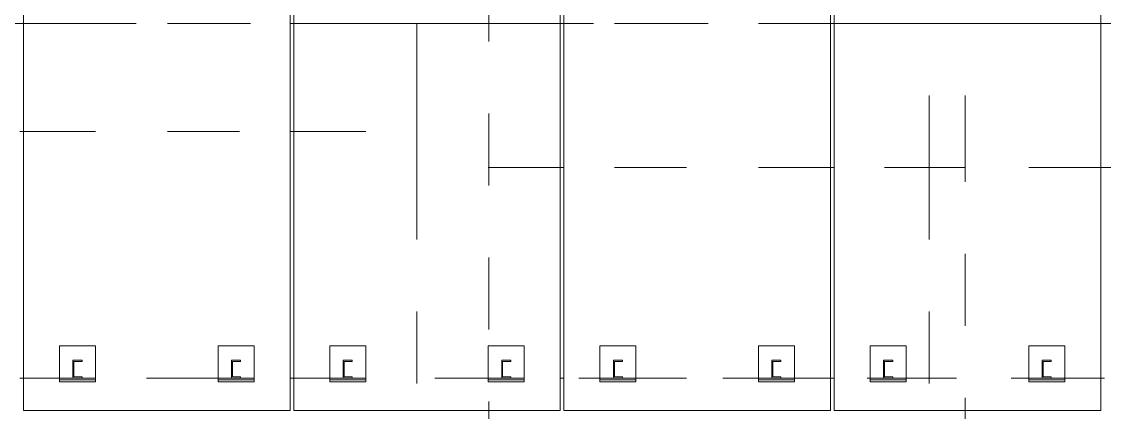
# Model space of a CAD drawing. Header units: millimetres. Extents: x 652937 to 1670132, y 1473552 to 2851037.
# Drawn here: x 663427.63 to 663433.64, y 1524464.62 to 1524466.79 of the extents above; entities that cross this region are included whole.
import ezdxf

# ---------------------------------------------------------------- set-up
doc = ezdxf.new("R2010")
doc.units = ezdxf.units.MM
doc.linetypes.add('XKITLINE00', pattern=[0])
doc.linetypes.add('XKITLINE02', pattern=[4, 2, -2])
doc.layers.add('Part', color=7, linetype='Continuous', lineweight=0)
doc.layers.add('S-GRID', color=7, linetype='Continuous', lineweight=9)

# ---------------------------------------------------------------- blocks, each defined once
blk = doc.blocks.new('*A15561047')
at = {"layer": 'S-GRID', "color": 7, "linetype": 'XKITLINE00', "lineweight": 0}
for p, q in [((645.594807, 168.520135), (653.532307, 168.520135)), ((655.119807, 168.520135), (656.707307, 168.520135)), ((658.294807, 168.520135), (666.232307, 168.520135)), ((667.819807, 168.520135), (669.407307, 168.520135)), ((670.994807, 168.520135), (678.932307, 168.520135))]:
    blk.add_line(p, q, dxfattribs=at)
blk = doc.blocks.new('*A15601051')
at = {"layer": 'Part', "color": 7, "linetype": 'XKITLINE00', "lineweight": 0}
for p, q in [((650.307246, 158.670135), (650.407246, 158.670135)), ((657.807245, 158.670135), (657.907245, 158.670135)), ((665.307245, 158.670135), (665.407245, 158.670135)), ((672.907245, 158.670135), (672.807245, 158.670135)), ((680.407245, 158.670135), (680.307245, 158.670135))]:
    blk.add_line(p, q, dxfattribs=at)
at = {"layer": 'Part', "color": 7, "linetype": 'XKITLINE02', "lineweight": 0}
for p, q in [((687.822556, 158.670135), (650.407246, 158.670135)), ((650.407246, 158.670135), (657.807245, 158.670135)), ((657.907245, 158.670135), (665.307245, 158.670135)), ((672.807245, 158.670135), (665.407245, 158.670135)), ((680.307245, 158.670135), (672.907245, 158.670135))]:
    blk.add_line(p, q, dxfattribs=at)
blk = doc.blocks.new('*A15621053')
at = {"layer": 'Part', "color": 7, "linetype": 'XKITLINE02', "lineweight": 0}
for p, q in [((642.807246, 168.520135), (640.922115, 168.520135)), ((640.922115, 168.520135), (640.922115, 165.520135)), ((640.922115, 168.520135), (640.922156, 168.520135)), ((640.922156, 168.520135), (640.922156, 165.520135)), ((642.907177, 168.520135), (650.307246, 168.520135)), ((650.407177, 168.520135), (657.807245, 168.520135)), ((657.907177, 168.520135), (661.322156, 168.520135)), ((661.322115, 165.520135), (661.322115, 168.520135)), ((661.322115, 168.520135), (661.322156, 168.520135)), ((661.322156, 168.520135), (661.322156, 165.520135)), ((640.922115, 165.520135), (642.807246, 165.520135)), ((642.907177, 165.520135), (650.307246, 165.520135)), ((650.407177, 165.520135), (657.807245, 165.520135)), ((657.907177, 165.520135), (661.322156, 165.520135)), ((661.322156, 165.520135), (661.322115, 165.520135))]:
    blk.add_line(p, q, dxfattribs=at)
at = {"layer": 'Part', "color": 7, "linetype": 'XKITLINE00', "lineweight": 0}
for p, q in [((642.807246, 168.520135), (642.907177, 168.520135)), ((650.307246, 168.520135), (650.407177, 168.520135)), ((657.807245, 168.520135), (657.907177, 168.520135)), ((642.807246, 165.520135), (642.907177, 165.520135)), ((650.307246, 165.520135), (650.407177, 165.520135)), ((657.807245, 165.520135), (657.907177, 165.520135))]:
    blk.add_line(p, q, dxfattribs=at)
blk = doc.blocks.new('*A15651056')
at = {"layer": 'Part', "color": 7, "linetype": 'XKITLINE02', "lineweight": 0}
for p, q in [((661.322115, 164.520135), (661.322115, 168.520135)), ((665.307245, 168.520135), (661.322115, 168.520135)), ((661.322156, 164.520135), (661.322156, 168.520135)), ((672.807245, 168.520135), (665.407177, 168.520135)), ((680.307245, 168.520135), (672.907177, 168.520135)), ((680.407245, 168.520135), (680.407177, 168.520135)), ((683.722115, 168.520135), (680.407177, 168.520135)), ((680.407245, 168.520135), (683.722156, 168.520135)), ((683.722115, 164.520135), (683.722115, 168.520135)), ((683.722115, 168.520135), (683.722156, 168.520135)), ((683.722156, 168.520135), (683.722156, 164.520135)), ((665.307245, 164.520135), (661.322115, 164.520135)), ((672.807245, 164.520135), (665.407177, 164.520135)), ((680.307245, 164.520135), (672.907177, 164.520135)), ((680.407245, 164.520135), (680.407177, 164.520135)), ((680.407177, 164.520135), (683.722115, 164.520135)), ((680.407245, 164.520135), (683.722156, 164.520135)), ((683.722156, 164.520135), (683.722115, 164.520135))]:
    blk.add_line(p, q, dxfattribs=at)
at = {"layer": 'Part', "color": 7, "linetype": 'XKITLINE00', "lineweight": 0}
for p, q in [((665.407177, 168.520135), (665.307245, 168.520135)), ((672.907177, 168.520135), (672.807245, 168.520135)), ((680.407177, 168.520135), (680.307245, 168.520135)), ((665.407177, 164.520135), (665.307245, 164.520135)), ((672.907177, 164.520135), (672.807245, 164.520135)), ((680.407177, 164.520135), (680.307245, 164.520135))]:
    blk.add_line(p, q, dxfattribs=at)
blk = doc.blocks.new('*A15681059')
at = {"layer": 'Part', "color": 7, "linetype": 'XKITLINE02', "lineweight": 0}
for p, q in [((676.545515, 168.520135), (675.545484, 168.520135)), ((675.545515, 164.520135), (675.545515, 168.520135)), ((676.545515, 164.520135), (676.545515, 168.520135)), ((675.545484, 164.520135), (676.545515, 164.520135))]:
    blk.add_line(p, q, dxfattribs=at)
blk = doc.blocks.new('*A17801270')
at = {"layer": 'Part', "color": 7, "linetype": 'XKITLINE02', "lineweight": 0}
for p, q in [((672.907221, 157.770135), (672.907221, 172.670135)), ((680.307221, 157.770135), (680.307221, 172.670135))]:
    blk.add_line(p, q, dxfattribs=at)
at = {"layer": 'Part', "color": 7, "linetype": 'XKITLINE00', "lineweight": 0}
for p, q in [((672.907245, 157.770135), (672.907245, 172.670135)), ((680.307245, 157.770135), (680.307245, 172.670135)), ((680.307245, 157.770135), (672.907221, 157.770135)), ((680.307221, 157.770135), (680.307245, 157.770135))]:
    blk.add_line(p, q, dxfattribs=at)
blk = doc.blocks.new('*A17811271')
at = {"layer": 'Part', "color": 7, "linetype": 'XKITLINE02', "lineweight": 0}
for p, q in [((665.407221, 157.770135), (665.407221, 172.670135)), ((672.807221, 157.770135), (672.807221, 172.670135))]:
    blk.add_line(p, q, dxfattribs=at)
at = {"layer": 'Part', "color": 7, "linetype": 'XKITLINE00', "lineweight": 0}
for p, q in [((665.407245, 157.770135), (665.407245, 172.670135)), ((672.807245, 157.770135), (672.807245, 172.670135)), ((672.807245, 157.770135), (665.407221, 157.770135)), ((672.807221, 157.770135), (672.807245, 157.770135))]:
    blk.add_line(p, q, dxfattribs=at)
blk = doc.blocks.new('*A17821272')
at = {"layer": 'Part', "color": 7, "linetype": 'XKITLINE02', "lineweight": 0}
for p, q in [((657.907221, 157.770135), (657.907221, 172.670135)), ((665.307221, 157.770135), (665.307221, 172.670135))]:
    blk.add_line(p, q, dxfattribs=at)
at = {"layer": 'Part', "color": 7, "linetype": 'XKITLINE00', "lineweight": 0}
for p, q in [((657.907245, 157.770135), (657.907245, 172.670135)), ((665.307245, 157.770135), (665.307245, 172.670135)), ((665.307245, 157.770135), (657.907221, 157.770135)), ((665.307221, 157.770135), (665.307245, 157.770135))]:
    blk.add_line(p, q, dxfattribs=at)
blk = doc.blocks.new('*A17831273')
at = {"layer": 'Part', "color": 7, "linetype": 'XKITLINE02', "lineweight": 0}
for p, q in [((650.407221, 157.770135), (650.407221, 172.670135)), ((657.807221, 157.770135), (657.807221, 172.670135))]:
    blk.add_line(p, q, dxfattribs=at)
at = {"layer": 'Part', "color": 7, "linetype": 'XKITLINE00', "lineweight": 0}
for p, q in [((650.407246, 157.770135), (650.407246, 172.670135)), ((657.807245, 157.770135), (657.807245, 172.670135)), ((657.807245, 157.770135), (650.407221, 157.770135)), ((657.807221, 157.770135), (657.807245, 157.770135))]:
    blk.add_line(p, q, dxfattribs=at)
blk = doc.blocks.new('*A17861276')
at = {"layer": 'Part', "color": 7, "linetype": 'XKITLINE02', "lineweight": 0}
for p, q in [((659.907253, 159.570135), (658.907253, 159.570135)), ((658.907253, 159.570135), (658.907253, 158.570135)), ((658.907253, 158.570135), (658.907253, 159.570135)), ((659.907253, 158.570135), (659.907253, 159.570135)), ((659.907253, 158.570135), (659.907253, 159.570135)), ((658.907253, 158.570135), (659.907253, 158.570135))]:
    blk.add_line(p, q, dxfattribs=at)
blk = doc.blocks.new('*A17871277')
at = {"layer": 'Part', "color": 7, "linetype": 'XKITLINE02', "lineweight": 0}
for p, q in [((664.307265, 158.670135), (663.307232, 158.670135)), ((663.307232, 158.670135), (663.307232, 158.620135)), ((663.307265, 158.670135), (663.307265, 158.620135)), ((664.307232, 158.670135), (664.307265, 158.670135)), ((664.307232, 158.670135), (664.307232, 158.620135)), ((664.307265, 158.620135), (664.307265, 158.670135)), ((663.307232, 158.620135), (664.307265, 158.620135)), ((664.307232, 158.620135), (664.307265, 158.620135))]:
    blk.add_line(p, q, dxfattribs=at)
blk = doc.blocks.new('*A17881278')
at = {"layer": 'Part', "color": 7, "linetype": 'XKITLINE02', "lineweight": 0}
for p, q in [((659.907265, 158.670135), (658.907232, 158.670135)), ((658.907232, 158.670135), (658.907232, 158.620135)), ((658.907265, 158.670135), (658.907265, 158.620135)), ((659.907232, 158.670135), (659.907265, 158.670135)), ((659.907232, 158.670135), (659.907232, 158.620135)), ((659.907265, 158.620135), (659.907265, 158.670135)), ((658.907232, 158.620135), (659.907265, 158.620135)), ((659.907232, 158.620135), (659.907265, 158.620135))]:
    blk.add_line(p, q, dxfattribs=at)
blk = doc.blocks.new('*A17891279')
at = {"layer": 'Part', "color": 7, "linetype": 'XKITLINE02', "lineweight": 0}
for p, q in [((656.807265, 158.670135), (655.807232, 158.670135)), ((655.807232, 158.670135), (655.807232, 158.620135)), ((655.807265, 158.670135), (655.807265, 158.620135)), ((656.807232, 158.670135), (656.807265, 158.670135)), ((656.807232, 158.670135), (656.807232, 158.620135)), ((656.807265, 158.620135), (656.807265, 158.670135)), ((655.807232, 158.620135), (656.807265, 158.620135)), ((656.807232, 158.620135), (656.807265, 158.620135))]:
    blk.add_line(p, q, dxfattribs=at)
blk = doc.blocks.new('*A17901280')
at = {"layer": 'Part', "color": 7, "linetype": 'XKITLINE02', "lineweight": 0}
for p, q in [((656.807253, 159.570135), (655.807253, 159.570135)), ((655.807253, 159.570135), (655.807253, 158.570135)), ((655.807253, 158.570135), (655.807253, 159.570135)), ((656.807253, 158.570135), (656.807253, 159.570135)), ((656.807253, 158.570135), (656.807253, 159.570135)), ((655.807253, 158.570135), (656.807253, 158.570135))]:
    blk.add_line(p, q, dxfattribs=at)
blk = doc.blocks.new('*A17911281')
at = {"layer": 'Part', "color": 7, "linetype": 'XKITLINE02', "lineweight": 0}
for p, q in [((656.182246, 159.170135), (656.432269, 159.170135)), ((656.182246, 158.670135), (656.182246, 159.170135)), ((656.182269, 158.670135), (656.182269, 159.170135)), ((656.432269, 159.132635), (656.207246, 159.132635)), ((656.207246, 159.132635), (656.207246, 158.707635)), ((656.207269, 158.707635), (656.207269, 159.132635)), ((656.432246, 159.132635), (656.432246, 159.170135)), ((656.432269, 159.132635), (656.432269, 159.170135)), ((656.432269, 158.670135), (656.182246, 158.670135)), ((656.207246, 158.707635), (656.432269, 158.707635)), ((656.432246, 158.670135), (656.432246, 158.707635)), ((656.432269, 158.670135), (656.432269, 158.707635))]:
    blk.add_line(p, q, dxfattribs=at)
blk = doc.blocks.new('*A17921282')
at = {"layer": 'Part', "color": 7, "linetype": 'XKITLINE02', "lineweight": 0}
for p, q in [((676.547131, 164.520135), (675.54707, 164.520135)), ((675.547131, 164.520135), (675.547131, 152.120135)), ((676.547131, 152.120135), (676.547131, 164.520135)), ((675.54707, 152.120135), (676.547131, 152.120135))]:
    blk.add_line(p, q, dxfattribs=at)
blk = doc.blocks.new('*A17931283')
at = {"layer": 'Part', "color": 7, "linetype": 'XKITLINE02', "lineweight": 0}
for p, q in [((667.407265, 158.670135), (666.407232, 158.670135)), ((666.407232, 158.670135), (666.407232, 158.620135)), ((666.407265, 158.670135), (666.407265, 158.620135)), ((667.407232, 158.670135), (667.407265, 158.670135)), ((667.407232, 158.670135), (667.407232, 158.620135)), ((667.407265, 158.620135), (667.407265, 158.670135)), ((666.407232, 158.620135), (667.407265, 158.620135)), ((667.407232, 158.620135), (667.407265, 158.620135))]:
    blk.add_line(p, q, dxfattribs=at)
blk = doc.blocks.new('*A17941284')
at = {"layer": 'Part', "color": 7, "linetype": 'XKITLINE02', "lineweight": 0}
for p, q in [((671.807265, 158.670135), (670.807232, 158.670135)), ((670.807232, 158.670135), (670.807232, 158.620135)), ((670.807265, 158.670135), (670.807265, 158.620135)), ((671.807232, 158.670135), (671.807265, 158.670135)), ((671.807232, 158.670135), (671.807232, 158.620135)), ((671.807265, 158.620135), (671.807265, 158.670135)), ((670.807232, 158.620135), (671.807265, 158.620135)), ((671.807232, 158.620135), (671.807265, 158.620135))]:
    blk.add_line(p, q, dxfattribs=at)
blk = doc.blocks.new('*A17951285')
at = {"layer": 'Part', "color": 7, "linetype": 'XKITLINE02', "lineweight": 0}
for p, q in [((667.407253, 159.570135), (666.407253, 159.570135)), ((666.407253, 159.570135), (666.407253, 158.570135)), ((666.407253, 158.570135), (666.407253, 159.570135)), ((667.407253, 158.570135), (667.407253, 159.570135)), ((667.407253, 158.570135), (667.407253, 159.570135)), ((666.407253, 158.570135), (667.407253, 158.570135))]:
    blk.add_line(p, q, dxfattribs=at)
blk = doc.blocks.new('*A17961286')
at = {"layer": 'Part', "color": 7, "linetype": 'XKITLINE02', "lineweight": 0}
for p, q in [((671.807253, 159.570135), (670.807253, 159.570135)), ((670.807253, 159.570135), (670.807253, 158.570135)), ((670.807253, 158.570135), (670.807253, 159.570135)), ((671.807253, 158.570135), (671.807253, 159.570135)), ((671.807253, 158.570135), (671.807253, 159.570135)), ((670.807253, 158.570135), (671.807253, 158.570135))]:
    blk.add_line(p, q, dxfattribs=at)
blk = doc.blocks.new('*A17971287')
at = {"layer": 'Part', "color": 7, "linetype": 'XKITLINE02', "lineweight": 0}
for p, q in [((667.032269, 159.170135), (666.782246, 159.170135)), ((666.782246, 158.670135), (666.782246, 159.170135)), ((666.782269, 158.670135), (666.782269, 159.170135)), ((667.032269, 159.132635), (666.807246, 159.132635)), ((666.807246, 159.132635), (666.807246, 158.707635)), ((666.807269, 158.707635), (666.807269, 159.132635)), ((667.032246, 159.132635), (667.032246, 159.170135)), ((667.032269, 159.132635), (667.032269, 159.170135)), ((667.032269, 158.670135), (666.782246, 158.670135)), ((666.807246, 158.707635), (667.032269, 158.707635)), ((667.032246, 158.670135), (667.032246, 158.707635)), ((667.032269, 158.670135), (667.032269, 158.707635))]:
    blk.add_line(p, q, dxfattribs=at)
blk = doc.blocks.new('*A17981288')
at = {"layer": 'Part', "color": 7, "linetype": 'XKITLINE02', "lineweight": 0}
for p, q in [((671.432269, 159.170135), (671.182246, 159.170135)), ((671.182246, 158.670135), (671.182246, 159.170135)), ((671.182269, 158.670135), (671.182269, 159.170135)), ((671.432269, 159.132635), (671.207246, 159.132635)), ((671.207246, 159.132635), (671.207246, 158.707635)), ((671.207269, 158.707635), (671.207269, 159.132635)), ((671.432246, 159.132635), (671.432246, 159.170135)), ((671.432269, 159.132635), (671.432269, 159.170135)), ((671.432269, 158.670135), (671.182246, 158.670135)), ((671.207246, 158.707635), (671.432269, 158.707635)), ((671.432246, 158.670135), (671.432246, 158.707635)), ((671.432269, 158.670135), (671.432269, 158.707635))]:
    blk.add_line(p, q, dxfattribs=at)
blk = doc.blocks.new('*A17991289')
at = {"layer": 'Part', "color": 7, "linetype": 'XKITLINE02', "lineweight": 0}
for p, q in [((678.932269, 159.170135), (678.682246, 159.170135)), ((678.682246, 158.670135), (678.682246, 159.170135)), ((678.682269, 158.670135), (678.682269, 159.170135)), ((678.932269, 159.132635), (678.707246, 159.132635)), ((678.707246, 159.132635), (678.707246, 158.707635)), ((678.707269, 158.707635), (678.707269, 159.132635)), ((678.932246, 159.132635), (678.932246, 159.170135)), ((678.932269, 159.132635), (678.932269, 159.170135)), ((678.932269, 158.670135), (678.682246, 158.670135)), ((678.707246, 158.707635), (678.932269, 158.707635)), ((678.932246, 158.670135), (678.932246, 158.707635)), ((678.932269, 158.670135), (678.932269, 158.707635))]:
    blk.add_line(p, q, dxfattribs=at)
blk = doc.blocks.new('*A18001290')
at = {"layer": 'Part', "color": 7, "linetype": 'XKITLINE02', "lineweight": 0}
for p, q in [((674.532269, 159.170135), (674.282246, 159.170135)), ((674.282246, 158.670135), (674.282246, 159.170135)), ((674.282269, 158.670135), (674.282269, 159.170135)), ((674.532269, 159.132635), (674.307246, 159.132635)), ((674.307246, 159.132635), (674.307246, 158.707635)), ((674.307269, 158.707635), (674.307269, 159.132635)), ((674.532246, 159.132635), (674.532246, 159.170135)), ((674.532269, 159.132635), (674.532269, 159.170135)), ((674.532269, 158.670135), (674.282246, 158.670135)), ((674.307246, 158.707635), (674.532269, 158.707635)), ((674.532246, 158.670135), (674.532246, 158.707635)), ((674.532269, 158.670135), (674.532269, 158.707635))]:
    blk.add_line(p, q, dxfattribs=at)
blk = doc.blocks.new('*A18011291')
at = {"layer": 'Part', "color": 7, "linetype": 'XKITLINE02', "lineweight": 0}
for p, q in [((679.307253, 159.570135), (678.307253, 159.570135)), ((678.307253, 159.570135), (678.307253, 158.570135)), ((678.307253, 158.570135), (678.307253, 159.570135)), ((679.307253, 158.570135), (679.307253, 159.570135)), ((679.307253, 158.570135), (679.307253, 159.570135)), ((678.307253, 158.570135), (679.307253, 158.570135))]:
    blk.add_line(p, q, dxfattribs=at)
blk = doc.blocks.new('*A18021292')
at = {"layer": 'Part', "color": 7, "linetype": 'XKITLINE02', "lineweight": 0}
for p, q in [((674.907253, 159.570135), (673.907253, 159.570135)), ((673.907253, 159.570135), (673.907253, 158.570135)), ((673.907253, 158.570135), (673.907253, 159.570135)), ((674.907253, 158.570135), (674.907253, 159.570135)), ((674.907253, 158.570135), (674.907253, 159.570135)), ((673.907253, 158.570135), (674.907253, 158.570135))]:
    blk.add_line(p, q, dxfattribs=at)
blk = doc.blocks.new('*A18031293')
at = {"layer": 'Part', "color": 7, "linetype": 'XKITLINE02', "lineweight": 0}
for p, q in [((679.307265, 158.670135), (678.307232, 158.670135)), ((678.307232, 158.670135), (678.307232, 158.620135)), ((678.307265, 158.670135), (678.307265, 158.620135)), ((679.307232, 158.670135), (679.307265, 158.670135)), ((679.307232, 158.670135), (679.307232, 158.620135)), ((679.307265, 158.620135), (679.307265, 158.670135)), ((678.307232, 158.620135), (679.307265, 158.620135)), ((679.307232, 158.620135), (679.307265, 158.620135))]:
    blk.add_line(p, q, dxfattribs=at)
blk = doc.blocks.new('*A18041294')
at = {"layer": 'Part', "color": 7, "linetype": 'XKITLINE02', "lineweight": 0}
for p, q in [((674.907265, 158.670135), (673.907232, 158.670135)), ((673.907232, 158.670135), (673.907232, 158.620135)), ((673.907265, 158.670135), (673.907265, 158.620135)), ((674.907232, 158.670135), (674.907265, 158.670135)), ((674.907232, 158.670135), (674.907232, 158.620135)), ((674.907265, 158.620135), (674.907265, 158.670135)), ((673.907232, 158.620135), (674.907265, 158.620135)), ((674.907232, 158.620135), (674.907265, 158.620135))]:
    blk.add_line(p, q, dxfattribs=at)
blk = doc.blocks.new('*A18111301')
at = {"layer": 'Part', "color": 7, "linetype": 'XKITLINE02', "lineweight": 0}
for p, q in [((663.322156, 187.120135), (661.322115, 187.120135)), ((661.322115, 187.120135), (661.322115, 168.520135)), ((661.322156, 187.120135), (661.322156, 168.520135)), ((663.322115, 168.520135), (663.322115, 187.120135)), ((663.322156, 168.520135), (663.322156, 187.120135)), ((661.322115, 168.520135), (663.322156, 168.520135))]:
    blk.add_line(p, q, dxfattribs=at)
blk = doc.blocks.new('*A18121302')
at = {"layer": 'Part', "color": 7, "linetype": 'XKITLINE02', "lineweight": 0}
for p, q in [((663.322156, 168.520135), (661.322115, 168.520135)), ((661.322115, 168.520135), (661.322115, 152.020135)), ((661.322156, 168.520135), (661.322156, 152.020135)), ((663.322115, 152.020135), (663.322115, 168.520135)), ((663.322156, 152.020135), (663.322156, 168.520135)), ((661.322115, 152.020135), (663.322156, 152.020135))]:
    blk.add_line(p, q, dxfattribs=at)
blk = doc.blocks.new('*A18831373')
at = {"layer": 'Part', "color": 7, "linetype": 'XKITLINE02', "lineweight": 0}
for p, q in [((652.407265, 158.670135), (651.407232, 158.670135)), ((651.407232, 158.670135), (651.407232, 158.620135)), ((651.407265, 158.670135), (651.407265, 158.620135)), ((652.407232, 158.670135), (652.407265, 158.670135)), ((652.407232, 158.670135), (652.407232, 158.620135)), ((652.407265, 158.620135), (652.407265, 158.670135)), ((651.407232, 158.620135), (652.407265, 158.620135)), ((652.407232, 158.620135), (652.407265, 158.620135))]:
    blk.add_line(p, q, dxfattribs=at)
blk = doc.blocks.new('*A18841374')
at = {"layer": 'Part', "color": 7, "linetype": 'XKITLINE02', "lineweight": 0}
for p, q in [((652.407253, 159.570135), (651.407253, 159.570135)), ((651.407253, 159.570135), (651.407253, 158.570135)), ((651.407253, 158.570135), (651.407253, 159.570135)), ((652.407253, 158.570135), (652.407253, 159.570135)), ((652.407253, 158.570135), (652.407253, 159.570135)), ((651.407253, 158.570135), (652.407253, 158.570135))]:
    blk.add_line(p, q, dxfattribs=at)
blk = doc.blocks.new('*A18851375')
at = {"layer": 'Part', "color": 7, "linetype": 'XKITLINE02', "lineweight": 0}
for p, q in [((651.782246, 159.170135), (652.032269, 159.170135)), ((651.782246, 158.670135), (651.782246, 159.170135)), ((651.782269, 158.670135), (651.782269, 159.170135)), ((652.032269, 159.132635), (651.807246, 159.132635)), ((651.807246, 159.132635), (651.807246, 158.707635)), ((651.807269, 158.707635), (651.807269, 159.132635)), ((652.032246, 159.132635), (652.032246, 159.170135)), ((652.032269, 159.132635), (652.032269, 159.170135)), ((652.032269, 158.670135), (651.782246, 158.670135)), ((651.807246, 158.707635), (652.032269, 158.707635)), ((652.032246, 158.670135), (652.032246, 158.707635)), ((652.032269, 158.670135), (652.032269, 158.707635))]:
    blk.add_line(p, q, dxfattribs=at)
blk = doc.blocks.new('*A18861376')
at = {"layer": 'Part', "color": 7, "linetype": 'XKITLINE02', "lineweight": 0}
for p, q in [((663.932269, 159.170135), (663.682246, 159.170135)), ((663.682246, 158.670135), (663.682246, 159.170135)), ((663.682269, 158.670135), (663.682269, 159.170135)), ((663.932269, 159.132635), (663.707246, 159.132635)), ((663.707246, 159.132635), (663.707246, 158.707635)), ((663.707269, 158.707635), (663.707269, 159.132635)), ((663.932246, 159.132635), (663.932246, 159.170135)), ((663.932269, 159.132635), (663.932269, 159.170135)), ((663.932269, 158.670135), (663.682246, 158.670135)), ((663.707246, 158.707635), (663.932269, 158.707635)), ((663.932246, 158.670135), (663.932246, 158.707635)), ((663.932269, 158.670135), (663.932269, 158.707635))]:
    blk.add_line(p, q, dxfattribs=at)
blk = doc.blocks.new('*A18871377')
at = {"layer": 'Part', "color": 7, "linetype": 'XKITLINE02', "lineweight": 0}
for p, q in [((659.282246, 159.170135), (659.532269, 159.170135)), ((659.282246, 158.670135), (659.282246, 159.170135)), ((659.282269, 158.670135), (659.282269, 159.170135)), ((659.532269, 159.132635), (659.307246, 159.132635)), ((659.307246, 159.132635), (659.307246, 158.707635)), ((659.307269, 158.707635), (659.307269, 159.132635)), ((659.532246, 159.132635), (659.532246, 159.170135)), ((659.532269, 159.132635), (659.532269, 159.170135)), ((659.532269, 158.670135), (659.282246, 158.670135)), ((659.307246, 158.707635), (659.532269, 158.707635)), ((659.532246, 158.670135), (659.532246, 158.707635)), ((659.532269, 158.670135), (659.532269, 158.707635))]:
    blk.add_line(p, q, dxfattribs=at)
blk = doc.blocks.new('*A18881378')
at = {"layer": 'Part', "color": 7, "linetype": 'XKITLINE02', "lineweight": 0}
for p, q in [((664.307253, 159.570135), (663.307253, 159.570135)), ((663.307253, 159.570135), (663.307253, 158.570135)), ((663.307253, 158.570135), (663.307253, 159.570135)), ((664.307253, 158.570135), (664.307253, 159.570135)), ((664.307253, 158.570135), (664.307253, 159.570135)), ((663.307253, 158.570135), (664.307253, 158.570135))]:
    blk.add_line(p, q, dxfattribs=at)
blk = doc.blocks.new('s13')
at = {"color": 7, "lineweight": 0, "xscale": 200, "yscale": 200, "zscale": 200}
for name in ['*A17831273', '*A17821272', '*A17811271', '*A17801270', '*A18111301', '*A15561047', '*A15621053', '*A15651056', '*A18121302', '*A15681059', '*A17921282', '*A18841374', '*A17901280', '*A17861276', '*A18881378', '*A17951285', '*A17961286', '*A18021292', '*A18011291', '*A18851375', '*A17911281', '*A18871377', '*A18861376', '*A17971287', '*A17981288', '*A18001290', '*A17991289', '*A15601051', '*A18831373', '*A17891279', '*A17881278', '*A17871277', '*A17931283', '*A17941284', '*A18041294', '*A18031293']:
    blk.add_blockref(name, (-125633.2, 57033.4), dxfattribs=at)

msp = doc.modelspace()

# ---------------------------------------------------------------- block references
at = {"color": 7, "xscale": 0.001, "yscale": 0.001, "zscale": 0.001}
msp.add_blockref('s13', (663423.1875, 1524376.0443), dxfattribs=at)

doc.saveas('drawing.dxf')
